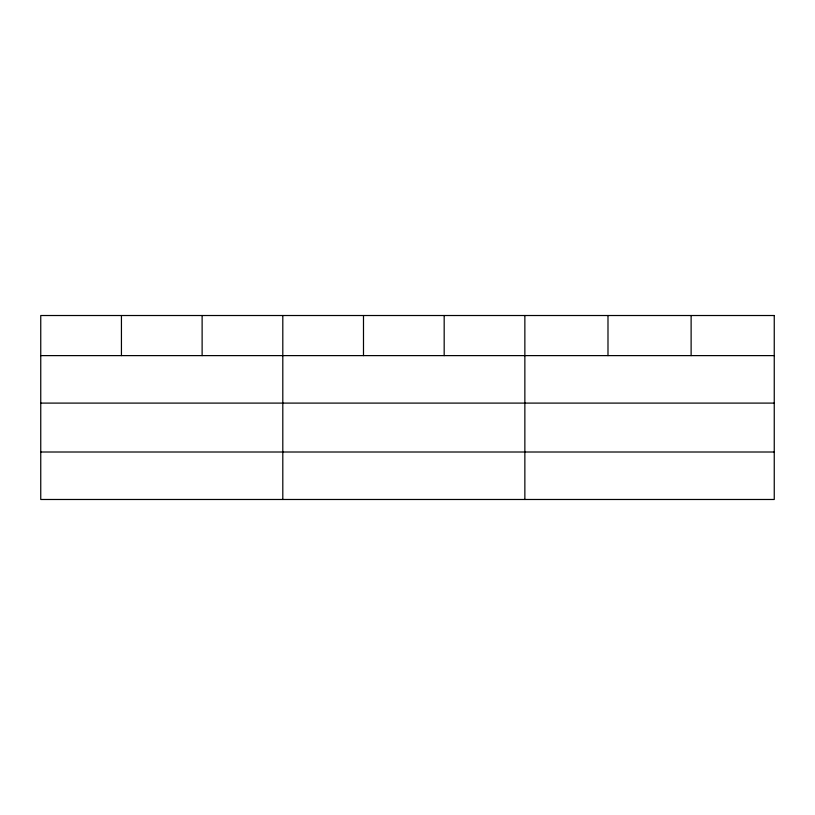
<?xml version="1.0" encoding="UTF-8"?>
<svg xmlns="http://www.w3.org/2000/svg" width="815" height="815" viewBox="0 0 815 815"><rect width="100%" height="100%" fill="white"/><g stroke="black" fill="none" stroke-linecap="round" stroke-linejoin="round"><path stroke-width="1.22" d="M40.75 355.615L774.25 355.615M40.75 403.099L774.25 403.099M40.75 452.009L774.25 452.009M691.12 315.517L691.12 355.615M607.99 315.517L607.99 355.615M524.86 315.517L524.86 499.483M444.175 315.517L444.175 355.615M363.49 315.517L363.49 355.615M282.805 315.517L282.805 499.483M202.12 315.517L202.12 355.615M121.435 315.517L121.435 355.615M774.25 315.517L40.75 315.517L40.75 499.483L774.25 499.483L774.25 315.517"/></g></svg>
